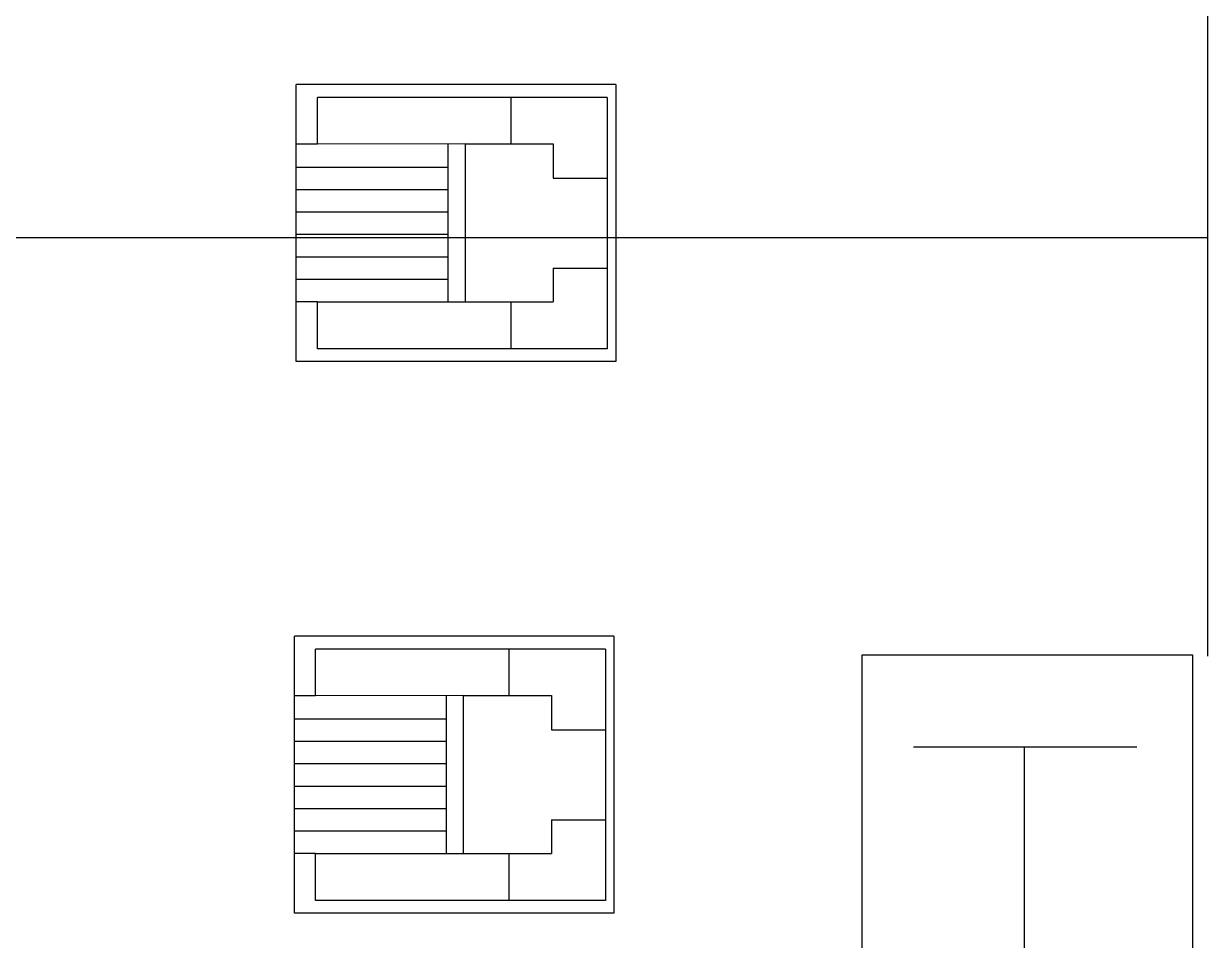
# Model space of a CAD drawing. Header units: inches. Extents: x 567115 to 582893, y 124948 to 133566.
# Drawn here: x 580437.58 to 580465.07, y 131777.44 to 131798.73 of the extents above; entities that cross this region are included whole.
import ezdxf

# ---------------------------------------------------------------- set-up
doc = ezdxf.new("R2010")
doc.units = ezdxf.units.IN
doc.header["$MEASUREMENT"] = 0
doc.linetypes.add('DASHED', pattern=[0.75, 0.5, -0.25])
for name, color, linetype in [('BOARD', 3, 'Continuous'), ('kazeb', 15, 'Continuous'), ('khatchin', 15, 'DASHED'), ('LIGHTING', 3, 'Continuous')]:
    doc.layers.add(name, color=color, linetype=linetype)

# ---------------------------------------------------------------- blocks, each defined once
blk = doc.blocks.new('BOARD1')
at = {"layer": 'BOARD'}
for p, q in [((6.768, -20.787), (15.478, -20.787)), ((6.768, -30.832), (6.768, -20.787)), ((8.648, -21.452), (8.648, -20.787)), ((13.609, -21.452), (13.609, -20.787)), ((15.478, -30.832), (15.478, -20.787)), ((24.115, -20.843), (32.824, -20.843)), ((24.115, -30.888), (24.115, -20.843)), ((25.995, -21.508), (25.995, -20.843)), ((30.956, -21.508), (30.956, -20.843)), ((32.824, -30.888), (32.824, -20.843)), ((7.167, -30.566), (7.167, -21.452)), ((7.167, -21.452), (8.648, -21.452)), ((8.648, -21.452), (8.648, -28.866)), ((13.609, -21.452), (15.078, -21.452)), ((13.611, -26.093), (13.609, -21.452)), ((15.078, -30.566), (15.078, -21.452)), ((24.514, -30.622), (24.514, -21.508)), ((24.514, -21.508), (25.995, -21.508)), ((25.995, -21.508), (25.995, -28.923)), ((30.956, -21.508), (32.425, -21.508)), ((30.958, -26.15), (30.956, -21.508)), ((32.425, -30.622), (32.425, -21.508)), ((8.648, -25.565), (13.611, -25.565)), ((25.995, -25.621), (30.957, -25.621)), ((13.611, -26.093), (8.648, -26.093)), ((13.611, -26.093), (13.611, -28.866)), ((30.958, -26.15), (25.995, -26.15)), ((30.958, -26.15), (30.958, -28.923)), ((8.648, -27.527), (7.167, -27.527)), ((15.078, -27.528), (13.611, -27.528)), ((25.995, -27.584), (24.514, -27.584)), ((32.425, -27.584), (30.958, -27.584)), ((9.705, -28.866), (8.648, -28.866)), ((9.705, -28.867), (9.705, -30.566)), ((13.611, -28.866), (12.54, -28.866)), ((12.54, -28.866), (12.54, -30.566)), ((27.052, -28.923), (25.995, -28.923)), ((27.052, -28.924), (27.052, -30.622)), ((30.958, -28.923), (29.887, -28.923)), ((29.887, -28.923), (29.887, -30.622)), ((15.478, -30.832), (6.768, -30.832)), ((15.078, -30.566), (7.167, -30.566)), ((32.425, -30.622), (24.514, -30.622)), ((32.824, -30.888), (24.115, -30.888)), ((-18.618, -38.629), (14.897, -38.629)), ((14.897, -38.629), (14.897, -49.016)), ((14.897, -49.016), (-18.618, -49.016))]:
    blk.add_line(p, q, dxfattribs=at)
at = {"layer": 'BOARD', "color": 30}
for p, q in [((9.352, -25.565), (9.352, -20.787)), ((10.056, -25.565), (10.056, -20.787)), ((10.76, -25.565), (10.76, -20.787)), ((11.464, -25.565), (11.464, -20.787)), ((12.168, -25.565), (12.168, -20.787)), ((12.871, -25.565), (12.871, -20.787)), ((26.699, -25.621), (26.699, -20.843)), ((27.403, -25.621), (27.403, -20.843)), ((28.107, -25.621), (28.107, -20.843)), ((28.81, -25.621), (28.81, -20.843)), ((29.514, -25.621), (29.514, -20.843)), ((30.218, -25.621), (30.218, -20.843))]:
    blk.add_line(p, q, dxfattribs=at)
at = {"layer": 'BOARD', "color": 3}
for p, q in [((12.007, -40.247), (12.007, -47.268)), ((-15.295, -43.735), (12.007, -43.735))]:
    blk.add_line(p, q, dxfattribs=at)

msp = doc.modelspace()

# ---------------------------------------------------------------- hatches: boundary and pattern name
at = {"layer": 'kazeb'}
h = msp.add_hatch(dxfattribs=at)
h.set_pattern_fill('LINE', color=256, scale=150, style=2)
edge = h.paths.add_edge_path()
edge.add_line((579985.566, 131982.095), (580405.566, 131981.982))
edge.add_line((580405.566, 131981.982), (580405.566, 131933.374))
edge.add_line((580405.566, 131933.374), (580405.566, 131934.039))
edge.add_line((580405.566, 131934.039), (580465.066, 131934.039))
edge.add_line((580465.066, 131934.039), (580465.066, 131255.039))
edge.add_line((580465.066, 131255.039), (580405.566, 131255.039))
edge.add_line((580405.566, 131255.039), (580405.566, 131189.539))
edge.add_line((580405.566, 131189.539), (579985.566, 131189.539))
edge.add_line((579985.566, 131189.539), (579985.566, 131255.039))
edge.add_line((579985.566, 131255.039), (579985.566, 131565.044))
edge.add_line((579985.566, 131565.044), (579985.566, 131982.039))

# ---------------------------------------------------------------- linework, layer by layer
at = {"layer": 'khatchin', "ltscale": 30}
msp.add_lwpolyline([(579985.566, 131982.039), (580405.566, 131982.039), (580405.566, 131933.374), (580405.566, 131934.039), (580465.066, 131934.039), (580465.066, 131255.039), (580405.566, 131255.039), (580405.566, 131189.539), (579985.566, 131189.539), (579985.566, 131255.039), (579985.566, 131255.039), (579985.566, 131565.044), (579985.566, 131565.044), (579985.566, 131971.539)], dxfattribs=at)

# ---------------------------------------------------------------- block references
at = {"layer": 'LIGHTING', "linetype": 'Continuous', "ltscale": 7, "xscale": 0.738630000007106, "yscale": 0.738630000007106, "zscale": 0.738630000007106, "rotation": 90}
msp.add_blockref('BOARD1', (580428.515, 131773.068), dxfattribs=at)

doc.saveas('drawing.dxf')
